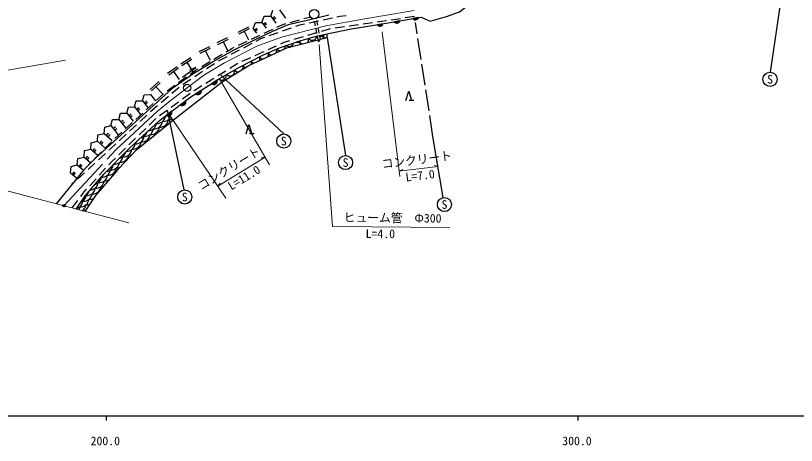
# Model space of a CAD drawing. Units: millimetres, scale not verified. Extents: x 40000 to 680000, y 20000 to 380000.
# Drawn here: x 248831 to 414365, y 198715 to 289838 of the extents above; entities that cross this region are included whole.
import ezdxf
from ezdxf.enums import TextEntityAlignment as Align

# ---------------------------------------------------------------- set-up
doc = ezdxf.new("R2010")
doc.units = ezdxf.units.MM
doc.header["$LTSCALE"] = 1000
doc.header["$PDMODE"] = 32
doc.header["$PDSIZE"] = 500
doc.linetypes.add('CHAIN', pattern=[18.5, 12, -1.5, 3.5, -1.5])
for name, color, linetype, lineweight in [('M-BGD', 7, 'Continuous', 25), ('M-BMK', 2, 'CHAIN', 13), ('M-BMK-SRVR', 3, 'Continuous', 25), ('M-STR-HTXT', 7, 'Continuous', 13), ('M-STR-STRC', 7, 'Continuous', 25), ('M-TTL-BAND', 7, 'Continuous', 25)]:
    doc.layers.add(name, color=color, linetype=linetype, lineweight=lineweight)
doc.layers.add('M-OTRS', color=6, linetype='Continuous')
doc.styles.add('ＭＳ ゴシック', font='')
doc.styles.get('ＭＳ ゴシック').set_extended_font_data('MS Gothic')

msp = doc.modelspace()

# ---------------------------------------------------------------- hatches: boundary and pattern name
at = {"layer": 'M-BGD'}
for points in [[(325528, 287894, 0.66667), (326710, 288102)], [(329094, 288520, 0.66667), (330276, 288728)], [(333034, 289212, 0.66667), (334216, 289420)], [(290384, 275396, 0.71429), (291563, 276151)], [(287016, 273237, 0.71429), (288195, 273993)], [(283764, 270912, 0.71429), (284885, 271751)], [(280819, 268709, 0.71429), (281940, 269548)]]:
    msp.add_hatch(color=256, dxfattribs=at).paths.add_polyline_path(points)

# ---------------------------------------------------------------- linework, layer by layer
for p, q in [((301059, 288380), (301516, 289693)), ((301516, 289693), (302906, 289708)), ((302906, 289708), (303363, 291021)), ((302906, 289708), (303977, 288217)), ((304753, 291036), (306017, 289278)), ((318936, 289810), (317557, 289615)), ((331418, 289416), (333393, 289733)), ((299212, 287052), (299668, 288365)), ((299668, 288365), (301059, 288380)), ((301059, 288380), (301938, 287156)), ((301323, 288013), (301877, 288411)), ((301499, 287768), (302053, 288166)), ((303228, 289261), (303782, 289659)), ((303442, 288962), (303996, 289361)), ((305468, 287975), (306096, 288146)), ((307061, 288409), (308991, 288934)), ((310113, 288048), (308997, 287813)), ((309956, 289196), (311194, 289533)), ((313049, 288666), (311092, 288254)), ((312387, 287688), (312192, 288669)), ((312878, 287786), (312682, 288767)), ((315984, 289284), (314027, 288872)), ((317557, 289615), (316963, 289490)), ((322518, 288079), (324498, 288363)), ((325487, 288505), (327467, 288789)), ((325746, 287932), (334782, 289519)), ((328456, 288940), (330430, 289257)), ((333979, 285962), (333607, 288387)), ((296022, 286341), (298258, 287458)), ((296201, 285983), (298437, 287101)), ((297319, 286542), (298223, 284734)), ((299212, 287052), (299899, 286096)), ((299418, 286765), (299972, 287163)), ((299555, 286574), (300109, 286972)), ((301534, 286121), (303343, 286974)), ((304248, 287400), (305468, 287975)), ((307245, 287191), (305360, 286522)), ((308997, 287813), (308187, 287525)), ((312718, 286027), (312523, 287008)), ((313209, 286125), (313013, 287105)), ((313666, 286544), (315361, 287052)), ((315361, 287052), (315589, 287085)), ((316579, 287227), (318558, 287511)), ((319548, 287653), (321528, 287937)), ((291550, 284105), (293786, 285223)), ((291729, 283747), (293965, 284865)), ((298820, 284842), (300630, 285695)), ((300746, 284884), (299769, 284369)), ((301590, 285184), (300746, 284884)), ((304417, 286187), (302533, 285518)), ((307919, 284820), (309835, 285394)), ((310792, 285682), (312708, 286256)), ((313071, 284256), (312806, 285542)), ((313071, 284256), (313464, 284844)), ((313464, 284844), (313326, 285512)), ((334814, 280526), (334131, 284973)), ((287748, 282205), (289984, 283323)), ((292847, 284306), (293750, 282499)), ((294644, 282873), (295202, 283136)), ((296107, 283563), (297916, 284415)), ((298885, 283902), (297116, 282969)), ((302346, 282629), (304170, 283451)), ((305081, 283862), (305786, 284180)), ((305786, 284180), (306961, 284532)), ((287927, 281847), (290163, 282965)), ((289045, 282406), (290068, 280359)), ((290884, 280621), (292600, 281649)), ((293458, 282163), (294644, 282873)), ((296232, 282502), (294463, 281569)), ((299611, 281396), (301435, 282218)), ((283870, 279592), (285967, 280954)), ((284088, 279257), (286184, 280618)), ((285136, 279938), (286439, 277931)), ((288310, 279080), (290026, 280107)), ((293578, 281102), (291809, 280169)), ((296877, 280163), (298700, 280985)), ((281055, 277638), (283108, 279064)), ((281283, 277309), (283336, 278735)), ((285808, 277431), (286957, 278269)), ((286957, 278269), (287453, 278566)), ((290963, 279639), (289299, 278529)), ((291718, 277111), (293419, 278164)), ((294269, 278690), (295970, 279742)), ((335648, 275089), (334965, 279537)), ((282309, 278022), (283522, 276276)), ((283383, 275664), (285000, 276842)), ((286011, 272593), (292222, 276574)), ((288467, 277974), (286803, 276865)), ((289167, 275533), (290868, 276585)), ((277380, 274158), (279194, 275879)), ((277656, 273868), (279469, 275589)), ((280959, 273897), (282575, 275075)), ((285971, 276310), (284306, 275201)), ((286666, 273986), (288316, 275007)), ((278562, 274728), (280025, 273186)), ((278736, 271884), (280211, 273234)), ((283507, 274603), (281978, 273314)), ((284196, 272180), (285811, 273361)), ((286618, 273951), (286666, 273986)), ((331572, 271837), (332172, 273837)), ((332172, 273837), (332772, 271837)), ((336483, 269653), (335800, 274101)), ((274071, 270469), (274416, 271757)), ((274416, 271757), (275748, 271786)), ((275748, 271786), (276093, 273074)), ((275748, 271786), (276893, 270328)), ((276092, 271349), (276595, 271744)), ((276093, 273074), (277425, 273103)), ((277425, 273103), (278468, 271774)), ((281213, 272669), (279684, 271380)), ((281122, 268935), (286011, 272593)), ((281775, 270410), (283389, 271590)), ((333272, 271837), (332272, 271837)), ((272394, 269153), (272738, 270440)), ((272738, 270440), (274071, 270469)), ((274071, 270469), (275317, 268882)), ((274445, 269993), (274948, 270388)), ((274694, 269676), (275197, 270071)), ((276320, 271057), (276824, 271452)), ((276522, 269859), (277998, 271209)), ((277964, 269931), (277413, 269421)), ((278919, 270736), (277964, 269931)), ((270717, 267836), (271061, 269124)), ((271061, 269124), (272394, 269153)), ((272394, 269153), (273742, 267436)), ((272798, 268638), (273301, 269033)), ((273068, 268294), (273571, 268689)), ((274309, 267834), (275784, 269184)), ((276678, 268743), (275208, 267386)), ((279353, 268639), (280967, 269819)), ((337318, 264217), (336635, 268665)), ((267719, 266207), (269040, 266520)), ((269040, 266520), (269384, 267807)), ((269040, 266520), (270591, 264544)), ((269384, 267807), (270717, 267836)), ((270717, 267836), (272166, 265990)), ((271152, 267282), (271655, 267677)), ((271441, 266913), (271945, 267308)), ((272095, 265809), (273571, 267159)), ((274474, 266708), (273004, 265351)), ((274541, 261432), (281236, 266865)), ((277142, 266619), (278575, 268014)), ((297688, 264778), (298288, 266778)), ((298288, 266778), (298888, 264778)), ((267614, 264854), (267719, 266207)), ((268129, 264414), (268557, 264914)), ((269505, 265927), (270008, 266322)), ((269815, 265532), (270318, 265927)), ((269882, 263784), (271357, 265134)), ((274992, 264526), (276425, 265921)), ((266189, 263189), (266294, 264542)), ((266294, 264542), (267614, 264854)), ((266665, 262782), (267092, 263281)), ((267614, 264854), (269330, 263386)), ((268472, 264120), (268900, 264620)), ((272270, 264673), (270800, 263316)), ((272842, 262434), (274276, 263829)), ((299388, 264778), (298388, 264778)), ((264764, 261523), (264869, 262876)), ((264869, 262876), (266189, 263189)), ((265204, 261146), (265632, 261646)), ((266189, 263189), (267775, 261832)), ((266982, 262510), (267409, 263010)), ((267755, 261669), (269158, 263094)), ((269882, 262468), (268595, 261282)), ((270065, 262638), (269882, 262468)), ((270693, 260341), (272126, 261736)), ((263339, 259858), (263443, 261211)), ((263443, 261211), (264764, 261523)), ((263743, 259511), (264171, 260011)), ((264764, 261523), (266232, 260267)), ((265498, 260895), (265925, 261395)), ((265649, 259532), (267053, 260957)), ((267860, 260604), (266390, 259248)), ((273118, 259967), (274541, 261432)), ((261913, 258192), (262018, 259545)), ((262018, 259545), (263339, 259858)), ((262285, 257874), (262712, 258374)), ((263339, 259858), (264688, 258703)), ((263544, 257395), (264947, 258820)), ((264013, 259281), (264441, 259780)), ((265654, 258570), (264184, 257215)), ((268590, 258203), (269319, 259005)), ((269319, 259005), (269976, 259644)), ((260488, 256527), (260593, 257880)), ((260593, 257880), (261913, 258192)), ((260871, 256200), (261298, 256699)), ((261913, 258192), (263152, 257132)), ((262533, 257662), (262960, 258162)), ((266572, 255984), (267917, 257463)), ((260488, 256527), (261763, 255436)), ((261126, 255981), (261553, 256481)), ((263449, 256537), (261978, 255181)), ((264553, 253764), (265899, 255244)), ((261243, 254503), (260779, 254075)), ((262634, 251464), (263377, 252471)), ((263377, 252471), (263880, 253025)), ((260852, 249050), (262040, 250659))]:
    msp.add_line(p, q, dxfattribs=at)
for points in [[(334782, 289519), (336690, 288691), (340162, 289657), (342967, 290669), (346186, 293267), (350762, 296164), (356130, 300984), (362649, 307295), (367408, 311951), (370926, 315366)], [(315232, 289930), (310611, 288826), (306645, 287861), (303106, 286378)], [(287145, 277944), (290587, 280018), (295178, 282580), (299770, 284827), (303106, 286378)], [(292222, 276574), (296315, 278873), (301373, 281540), (304753, 283035), (308869, 284415), (312801, 285541), (319951, 287013), (325746, 287932)], [(281236, 266865), (282308, 267734), (292608, 275782), (298242, 279254), (303024, 281461), (306312, 283001), (314888, 285220), (314894, 285972)], [(284185, 276798), (287063, 278838), (285674, 278250)], [(287145, 277944), (281981, 274295), (265782, 259603), (263299, 257154), (257406, 249955)], [(261684, 248831), (263550, 251604), (267528, 256203), (272977, 261744), (279323, 267607), (281347, 269101)], [(270298, 256881), (270673, 257319), (273118, 259967)], [(263586, 248332), (265868, 251708), (270298, 256881)]]:
    msp.add_lwpolyline(points, dxfattribs=at)
for points in [[(325528, 287894, 0.66667), (326710, 288102)], [(329094, 288520, 0.66667), (330276, 288728)], [(333034, 289212, 0.66667), (334216, 289420)], [(290384, 275396, 0.71429), (291563, 276151)], [(287016, 273237, 0.71429), (288195, 273993)], [(283764, 270912, 0.71429), (284885, 271751)], [(280819, 268709, 0.71429), (281940, 269548)]]:
    msp.add_lwpolyline(points, format="xyb", close=True, dxfattribs=at)
msp.add_circle((312151, 290151), 1000, dxfattribs=at)
for centre, radius, start, end in [((309940, 284713), 1000, 326.08767, 16.46764), ((311731, 285603), 1000, 216.71818, 355.2611), ((313522, 286493), 1000, 243.51632, 319.74055), ((314862, 286042), 1000, 206.42591, 247.8613), ((313071, 285152), 1000, 351.59772, 26.42591), ((305017, 283383), 1000, 321.62471, 4.28342), ((306808, 284273), 1000, 229.91865, 347.1432), ((306358, 282933), 1000, 18.99229, 26.42591), ((308599, 285163), 1000, 251.23744, 323.43131), ((309940, 284713), 1000, 206.42591, 206.42592), ((309940, 284713), 1000, 206.42592, 242.92259), ((308149, 283823), 1000, 354.93974, 26.4259), ((308149, 283823), 1000, 26.4259, 26.42591), ((313071, 285152), 1000, 206.42591, 217.41255), ((311280, 284262), 1000, 15.87319, 26.42591), ((301433, 281604), 1001, 332.12935, 21.93895), ((303225, 282493), 1001, 210.88286, 263.18305), ((303225, 282493), 1001, 327.02608, 16.82495), ((305017, 283383), 1000, 216.0682, 268.58443), ((299642, 280714), 1002, 212.15742, 214.17495), ((297857, 279833), 1008, 18.36946, 20.38752), ((299642, 280714), 1002, 214.17495, 252.2833), ((297857, 279833), 1008, 341.7693, 18.36946), ((299642, 280714), 1002, 337.26698, 23.4455), ((301433, 281604), 1001, 209.39481, 257.42093), ((294271, 278043), 1000, 225.3954, 13.25895), ((296062, 278933), 1000, 219.43794, 272.12032), ((296062, 278933), 1000, 331.17294, 17.99071), ((297857, 279833), 1008, 215.2154, 255.262), ((292480, 277152), 1000, 233.01284, 7.11658), ((293821, 276702), 1000, 206.42591, 220.11458), ((292030, 275812), 1000, 12.42387, 26.42591), ((278835, 268798), 1812, 265.44644, 352.65207), ((280121, 269197), 1812, 265.44644, 333.11737), ((279491, 269974), 1812, 302.40447, 310.48216), ((280776, 270373), 1812, 265.44644, 293.83767), ((276893, 267223), 1812, 271.40022, 352.65207), ((278179, 267622), 1812, 265.44644, 352.65207), ((277549, 268399), 1812, 301.83913, 323.61614), ((279465, 268021), 1812, 265.44644, 352.65207), ((278809, 266845), 1812, 342.42055, 352.65207), ((280751, 268420), 1812, 265.44644, 275.67795), ((281406, 269596), 1812, 265.44644, 291.0451), ((274952, 265648), 1812, 279.80857, 345.64671), ((276238, 266047), 1812, 265.44644, 352.65207), ((277523, 266446), 1812, 265.44644, 352.65207), ((276868, 265270), 1812, 342.42055, 352.65207), ((278809, 266845), 1812, 265.44644, 275.67795), ((273010, 264073), 1812, 290.84201, 334.61326), ((274296, 264472), 1812, 265.44644, 352.65207), ((275582, 264871), 1812, 265.44644, 352.65207), ((274926, 263695), 1812, 342.42055, 352.65207), ((276868, 265270), 1812, 265.44644, 275.67795), ((272355, 262897), 1812, 268.73252, 352.65207), ((273640, 263296), 1812, 265.44644, 352.65207), ((272985, 262120), 1812, 342.42055, 352.65207), ((274926, 263695), 1812, 265.44644, 275.67795), ((269757, 260146), 1812, 265.45961, 352.65207), ((270413, 261322), 1812, 282.57074, 348.37295), ((271043, 260545), 1812, 265.44644, 352.65207), ((271699, 261721), 1812, 265.44644, 352.65207), ((272985, 262120), 1812, 265.44644, 286.80091), ((267816, 258571), 1812, 278.30832, 352.63537), ((269101, 258971), 1812, 265.44644, 352.65207), ((268471, 259747), 1812, 309.14012, 321.80357), ((270387, 259370), 1812, 346.12875, 352.65207), ((272329, 260945), 1812, 265.44644, 270.00081), ((267160, 257396), 1812, 265.44644, 352.65207), ((268446, 257795), 1812, 265.44644, 352.65207), ((270387, 259370), 1812, 265.44644, 288.43726), ((265218, 255821), 1812, 283.86232, 352.65207), ((266504, 256220), 1812, 265.44644, 352.65207), ((265874, 256996), 1812, 304.43838, 333.44424), ((267790, 256619), 1812, 265.44644, 300.76175), ((267790, 256619), 1812, 338.05913, 352.65207), ((269731, 258194), 1812, 265.44644, 273.79126), ((264563, 254645), 1812, 270.85952, 352.65207), ((265193, 253868), 1812, 265.44644, 352.65207), ((265848, 255044), 1812, 265.44644, 352.65207), ((267134, 255443), 1812, 265.44644, 282.55675), ((261965, 251894), 1812, 289.15067, 352.65207), ((263251, 252293), 1812, 265.44644, 352.65207), ((262621, 253070), 1812, 295.57151, 344.02887), ((263907, 253469), 1812, 265.44644, 352.65207), ((264537, 252692), 1812, 345.13181, 352.65207), ((266478, 254267), 1812, 265.44644, 270.16669), ((261310, 250718), 1812, 283.57422, 352.65207), ((262595, 251117), 1812, 265.44644, 352.65207), ((264537, 252692), 1812, 265.44644, 299.75994), ((260654, 249542), 1812, 329.56491, 352.65207), ((261940, 249942), 1812, 303.66189, 352.65207), ((261284, 248766), 1812, 348.44322, 352.65207), ((263225, 250341), 1812, 265.44644, 286.31327), ((263881, 251517), 1812, 265.44644, 292.43251)]:
    msp.add_arc(centre, radius, start, end, dxfattribs=at)
at = {"layer": 'M-BMK'}
msp.add_line((285199, 274522), (281596, 271767), dxfattribs=at)
msp.add_line((285199, 274522), (281596, 271767), dxfattribs=at)
for points in [[(314573, 287697), (322457, 289112), (333322, 290891)], [(314573, 287697), (305215, 285301), (300008, 283369), (293144, 279852), (288764, 277230), (285199, 274522)], [(259044, 249525), (270111, 261410), (278854, 269532), (281596, 271767)]]:
    msp.add_lwpolyline(points, dxfattribs=at)
at = {"layer": 'M-BMK-SRVR'}
msp.add_circle((285199, 274522), 750, dxfattribs=at)
msp.add_circle((285199, 274522), 750, dxfattribs=at)
at = {"layer": 'M-OTRS'}
for p in [(259061, 249527), (259064, 249532)]:
    msp.add_point(p, dxfattribs=at)
at = {"layer": 'M-STR-HTXT'}
for p, q in [((330308, 255732), (326514, 286393)), ((313168, 283715), (316040, 245150)), ((223247, 274138), (259408, 280398)), ((292051, 276465), (302664, 258226)), ((281280, 269052), (293411, 251131)), ((301721, 259839), (291676, 253694)), ((301721, 259839), (300903, 259663)), ((338390, 257879), (330167, 256872)), ((330167, 256872), (330918, 257243)), ((338390, 257879), (337573, 258058)), ((235281, 255767), (272861, 245895)), ((291676, 253694), (292206, 254342)), ((340877, 244920), (316040, 245150))]:
    msp.add_line(p, q, dxfattribs=at)
at = {"layer": 'M-STR-STRC'}
for p, q in [((412071, 299923), (408779, 277828)), ((314888, 285220), (318782, 260176)), ((292319, 277218), (305688, 264738)), ((280944, 269779), (284510, 252869)), ((339511, 251258), (337318, 264217))]:
    msp.add_line(p, q, dxfattribs=at)
for centre in [(408779, 276328), (305688, 263238), (318782, 258676), (284689, 251380), (339756, 249778)]:
    msp.add_circle(centre, 1500, dxfattribs=at)
at = {"layer": 'M-TTL-BAND'}
for p, q in [((40000, 205000), (579000, 205000)), ((268000, 205000), (268000, 204000)), ((368000, 205000), (368000, 204000))]:
    msp.add_line(p, q, dxfattribs=at)

# ---------------------------------------------------------------- texts
at = {"layer": 'M-STR-HTXT', "style": 'ＭＳ ゴシック'}
for s, rotation, p in [('コンクリート', 31.458, (288432, 252235)), ('コンクリート', 6.984, (326610, 256889)), ('L=11.0', 31.458, (294839, 252280)), ('L=7.0', 6.984, (331672, 254107)), ('ヒューム管\u3000Φ300', 359.469, (318372, 245577)), ('L=4.0', 359.469, (323027, 242158))]:
    msp.add_text(s, height=1833, rotation=rotation, dxfattribs=at).set_placement(p, align=Align.BOTTOM_LEFT)
at = {"layer": 'M-STR-STRC', "style": 'ＭＳ ゴシック'}
for p in [(408779, 276328), (305688, 263238), (318782, 258676), (284689, 251380), (339756, 249778)]:
    msp.add_text('S', height=1833, dxfattribs=at).set_placement(p, align=Align.MIDDLE_CENTER)
at = {"layer": 'M-TTL-BAND', "style": 'ＭＳ ゴシック'}
for s, p in [('200.0', (267844, 198195)), ('300.0', (367844, 198195))]:
    msp.add_text(s, height=1833, dxfattribs=at).set_placement(p, align=Align.BOTTOM_CENTER)

doc.saveas('drawing.dxf')
